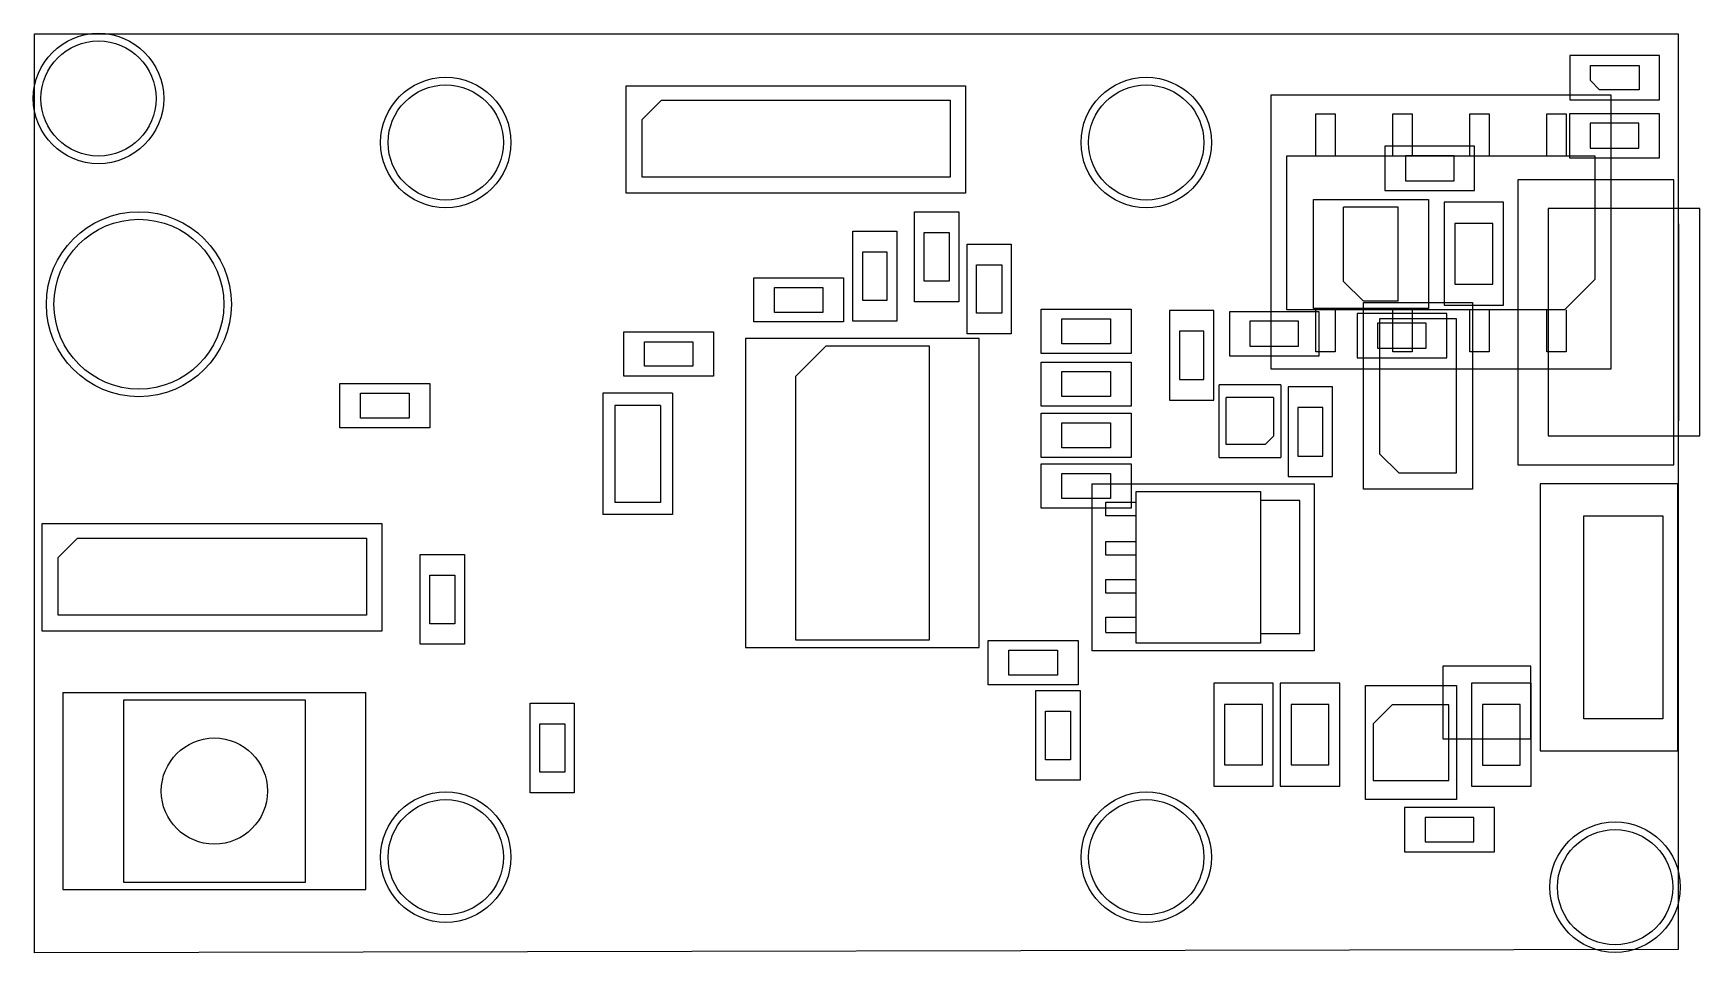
# Model space of a CAD drawing. Header units: metres. Extents: x 54.1 to 109, y -71.2 to -40.9.
import ezdxf

# ---------------------------------------------------------------- set-up
doc = ezdxf.new("R2010")
doc.units = ezdxf.units.M

msp = doc.modelspace()

# ---------------------------------------------------------------- linework, layer by layer
at = {"layer": 'BCrtYd', "color": 8}
for p, q in [((107.68, -41.58), (104.72, -41.58)), ((104.72, -41.58), (104.72, -43.04)), ((107.68, -43.04), (107.68, -41.58)), ((104.72, -43.04), (107.68, -43.04)), ((107.67, -43.5), (104.71, -43.5)), ((104.71, -43.5), (104.71, -44.96)), ((107.67, -44.96), (107.67, -43.5)), ((98.62, -44.57), (98.62, -46.03)), ((101.58, -44.57), (98.62, -44.57)), ((101.58, -46.03), (101.58, -44.57)), ((104.71, -44.96), (107.67, -44.96)), ((98.62, -46.03), (101.58, -46.03)), ((103, -45.68), (103, -55.08)), ((108.15, -45.68), (103, -45.68)), ((108.15, -55.08), (108.15, -45.68)), ((96.26, -46.33), (100.06, -46.33)), ((96.26, -49.93), (96.26, -46.33)), ((100.06, -46.33), (100.06, -49.93)), ((102.53, -46.42), (100.57, -46.42)), ((100.57, -46.42), (100.57, -49.82)), ((102.53, -49.82), (102.53, -46.42)), ((92.98, -49.99), (91.52, -49.99)), ((91.52, -49.99), (91.52, -52.95)), ((92.98, -52.95), (92.98, -49.99)), ((100.06, -49.93), (96.26, -49.93)), ((97.91, -55.88), (97.91, -49.73)), ((97.91, -49.73), (101.51, -49.73)), ((100.57, -49.82), (102.53, -49.82)), ((101.51, -49.73), (101.51, -55.88)), ((93.49, -50.03), (93.49, -51.49)), ((96.45, -50.03), (93.49, -50.03)), ((96.45, -51.49), (96.45, -50.03)), ((97.7, -50.09), (97.7, -51.55)), ((100.66, -50.09), (97.7, -50.09)), ((100.66, -51.55), (100.66, -50.09)), ((93.49, -51.49), (96.45, -51.49)), ((97.7, -51.55), (100.66, -51.55)), ((95.19, -52.44), (93.15, -52.44)), ((93.15, -54.84), (93.15, -52.44)), ((95.19, -52.44), (95.19, -54.84)), ((96.89, -52.51), (95.43, -52.51)), ((95.43, -52.51), (95.43, -55.47)), ((96.89, -55.47), (96.89, -52.51)), ((91.52, -52.95), (92.98, -52.95)), ((93.15, -54.84), (95.19, -54.84)), ((95.43, -55.47), (96.89, -55.47)), ((103, -55.08), (108.15, -55.08)), ((88.96, -55.71), (88.96, -61.21)), ((88.96, -55.71), (96.3, -55.71)), ((96.3, -61.21), (96.3, -55.71)), ((101.51, -55.88), (97.91, -55.88)), ((108.285, -55.71), (103.735, -55.71)), ((103.735, -55.71), (103.735, -64.51)), ((108.285, -61.76), (108.285, -55.71)), ((96.3, -61.21), (88.96, -61.21)), ((103.43, -61.7225), (100.53, -61.7225)), ((100.53, -61.7225), (100.53, -64.1225)), ((103.43, -64.1225), (103.43, -61.7225)), ((108.285, -64.51), (108.285, -61.76)), ((94.94, -62.28), (92.98, -62.28)), ((92.98, -62.28), (92.98, -65.68)), ((94.94, -65.68), (94.94, -62.28)), ((95.17, -62.28), (95.17, -65.68)), ((97.13, -62.28), (95.17, -62.28)), ((97.13, -65.68), (97.13, -62.28)), ((97.98, -66.1225), (97.98, -62.3625)), ((97.98, -62.3625), (100.98, -62.3625)), ((100.98, -62.3625), (100.98, -66.1225)), ((103.44, -62.2825), (101.48, -62.2825)), ((101.48, -62.2825), (101.48, -65.6825)), ((103.44, -65.6825), (103.44, -62.2825)), ((100.53, -64.1225), (103.43, -64.1225)), ((103.735, -64.51), (108.285, -64.51)), ((92.98, -65.68), (94.94, -65.68)), ((95.17, -65.68), (97.13, -65.68)), ((101.48, -65.6825), (103.44, -65.6825)), ((100.98, -66.1225), (97.98, -66.1225)), ((102.23, -66.38), (99.27, -66.38)), ((99.27, -66.38), (99.27, -67.84)), ((102.23, -67.84), (102.23, -66.38)), ((99.27, -67.84), (102.23, -67.84))]:
    msp.add_line(p, q, dxfattribs=at)
at = {"layer": 'BFab', "color": 6}
for p, q in [((105.4, -42.41), (105.4, -41.91)), ((105.4, -41.91), (107, -41.91)), ((107, -41.91), (107, -42.71)), ((105.7, -42.71), (105.4, -42.41)), ((107, -42.71), (105.7, -42.71)), ((105.39, -43.8175), (105.39, -44.6425)), ((106.99, -43.8175), (105.39, -43.8175)), ((106.99, -44.6425), (106.99, -43.8175)), ((99.3, -44.8875), (99.3, -45.7125)), ((100.9, -44.8875), (99.3, -44.8875)), ((100.9, -45.7125), (100.9, -44.8875)), ((105.39, -44.6425), (106.99, -44.6425)), ((99.3, -45.7125), (100.9, -45.7125)), ((99.06, -46.58), (97.26, -46.58)), ((97.26, -49.03), (97.26, -46.58)), ((99.06, -49.68), (99.06, -46.58)), ((109, -46.63), (104, -46.63)), ((104, -46.63), (104, -54.13)), ((109, -54.13), (109, -46.63)), ((102.175, -47.12), (100.925, -47.12)), ((100.925, -47.12), (100.925, -49.12)), ((102.175, -49.12), (102.175, -47.12)), ((108.3, -47.13), (108.3, -53.63)), ((97.26, -49.03), (97.91, -49.68)), ((100.925, -49.12), (102.175, -49.12)), ((99.06, -49.68), (97.91, -49.68)), ((95.77, -50.3475), (94.17, -50.3475)), ((94.17, -50.3475), (94.17, -51.1725)), ((95.77, -51.1725), (95.77, -50.3475)), ((99.98, -50.4075), (98.38, -50.4075)), ((98.38, -50.4075), (98.38, -51.2325)), ((100.98, -50.27), (98.44, -50.27)), ((98.44, -50.27), (98.44, -54.715)), ((99.98, -51.2325), (99.98, -50.4075)), ((100.98, -55.35), (100.98, -50.27)), ((91.85, -50.67), (91.85, -52.27)), ((92.65, -50.67), (91.85, -50.67)), ((92.65, -52.27), (92.65, -50.67)), ((94.17, -51.1725), (95.77, -51.1725)), ((98.38, -51.2325), (99.98, -51.2325)), ((91.85, -52.27), (92.65, -52.27)), ((93.39, -54.415), (93.39, -52.855)), ((94.95, -52.855), (93.39, -52.855)), ((94.95, -52.855), (94.95, -54.135)), ((95.7475, -53.19), (95.7475, -54.79)), ((96.5725, -53.19), (95.7475, -53.19)), ((96.5725, -54.79), (96.5725, -53.19)), ((94.95, -54.135), (94.67, -54.415)), ((104, -54.13), (109, -54.13)), ((94.67, -54.415), (93.39, -54.415)), ((95.7475, -54.79), (96.5725, -54.79)), ((98.44, -54.715), (99.075, -55.35)), ((99.075, -55.35), (100.98, -55.35)), ((90.415, -60.96), (90.415, -55.96)), ((90.415, -55.96), (94.515, -55.96)), ((94.515, -55.96), (94.515, -60.96)), ((89.415, -56.76), (89.415, -56.31)), ((89.415, -56.31), (90.415, -56.31)), ((95.815, -56.26), (94.515, -56.26)), ((95.815, -60.66), (95.815, -56.26)), ((90.415, -56.76), (89.415, -56.76)), ((105.185, -63.46), (105.185, -56.76)), ((105.185, -56.76), (107.785, -56.76)), ((107.785, -56.76), (107.785, -63.46)), ((89.415, -58.06), (89.415, -57.61)), ((89.415, -57.61), (90.415, -57.61)), ((90.415, -58.06), (89.415, -58.06)), ((89.415, -58.86), (90.415, -58.86)), ((89.415, -59.31), (89.415, -58.86)), ((90.415, -59.31), (89.415, -59.31)), ((89.415, -60.61), (89.415, -60.11)), ((89.415, -60.11), (90.415, -60.11)), ((89.415, -60.61), (90.415, -60.61)), ((94.515, -60.96), (90.415, -60.96)), ((95.815, -60.66), (94.515, -60.66)), ((94.585, -62.98), (93.335, -62.98)), ((93.335, -62.98), (93.335, -64.98)), ((94.585, -64.98), (94.585, -62.98)), ((95.525, -62.98), (95.525, -64.98)), ((96.775, -62.98), (95.525, -62.98)), ((96.775, -64.98), (96.775, -62.98)), ((98.855, -62.9925), (98.23, -63.6175)), ((100.73, -62.9925), (98.855, -62.9925)), ((100.73, -65.4925), (100.73, -62.9925)), ((103.085, -62.9825), (101.835, -62.9825)), ((101.835, -62.9825), (101.835, -64.9825)), ((103.085, -64.9825), (103.085, -62.9825)), ((98.23, -63.6175), (98.23, -65.4925)), ((107.785, -63.46), (105.185, -63.46)), ((93.335, -64.98), (94.585, -64.98)), ((95.525, -64.98), (96.775, -64.98)), ((101.835, -64.9825), (103.085, -64.9825)), ((98.23, -65.4925), (100.73, -65.4925)), ((101.55, -66.71), (99.95, -66.71)), ((99.95, -66.71), (99.95, -67.51)), ((101.55, -67.51), (101.55, -66.71)), ((99.95, -67.51), (101.55, -67.51))]:
    msp.add_line(p, q, dxfattribs=at)
at = {"layer": 'Cmts', "color": 1}
for centre, radius in [((56.2, -43), 1.9), ((67.65, -44.45), 1.9), ((90.75, -44.45), 1.9), ((57.531, -49.784), 2.8), ((67.65, -68.02), 1.9), ((90.75, -68.02), 1.9), ((106.21, -69.01), 1.9)]:
    msp.add_circle(centre, radius, dxfattribs=at)
at = {"layer": 'Edge', "color": 2}
for p, q in [((54.09, -40.87), (108.29, -40.87)), ((54.09, -71.17), (54.09, -40.87)), ((108.29, -40.87), (108.29, -71.07)), ((108.29, -71.07), (54.09, -71.17))]:
    msp.add_line(p, q, dxfattribs=at)
at = {"layer": 'FCrtYd', "color": 7}
for p, q in [((73.594724, -42.5763), (84.794724, -42.5763)), ((73.594724, -46.1263), (73.594724, -42.5763)), ((84.794724, -42.5763), (84.794724, -46.1263)), ((94.867001, -42.879999), (106.067001, -42.879999)), ((94.867001, -51.929999), (94.867001, -42.879999)), ((106.067001, -42.879999), (106.067001, -51.929999)), ((84.794724, -46.1263), (73.594724, -46.1263)), ((83.11, -46.74), (84.57, -46.74)), ((83.11, -49.7), (83.11, -46.74)), ((84.57, -46.74), (84.57, -49.7)), ((81.07, -47.38), (82.53, -47.38)), ((81.07, -50.34), (81.07, -47.38)), ((82.53, -47.38), (82.53, -50.34)), ((84.84, -47.8), (86.3, -47.8)), ((84.84, -50.76), (84.84, -47.8)), ((86.3, -47.8), (86.3, -50.76)), ((77.81, -50.37), (77.81, -48.91)), ((77.81, -48.91), (80.77, -48.91)), ((80.77, -48.91), (80.77, -50.37)), ((84.57, -49.7), (83.11, -49.7)), ((87.29, -51.41), (87.29, -49.95)), ((87.29, -49.95), (90.25, -49.95)), ((90.25, -49.95), (90.25, -51.41)), ((80.77, -50.37), (77.81, -50.37)), ((82.53, -50.34), (81.07, -50.34)), ((73.52, -50.7), (76.48, -50.7)), ((73.52, -52.16), (73.52, -50.7)), ((76.48, -50.7), (76.48, -52.16)), ((77.54, -50.91), (77.54, -61.11)), ((85.24, -50.91), (77.54, -50.91)), ((86.3, -50.76), (84.84, -50.76)), ((85.24, -61.11), (85.24, -50.91)), ((90.25, -51.41), (87.29, -51.41)), ((76.48, -52.16), (73.52, -52.16)), ((87.29, -53.15), (87.29, -51.69)), ((87.29, -51.69), (90.25, -51.69)), ((90.25, -51.69), (90.25, -53.15)), ((106.067001, -51.929999), (94.867001, -51.929999)), ((64.16, -52.4), (67.12, -52.4)), ((64.16, -53.86), (64.16, -52.4)), ((67.12, -52.4), (67.12, -53.86)), ((72.83, -52.72), (72.83, -56.72)), ((75.13, -52.72), (72.83, -52.72)), ((75.13, -52.72), (75.13, -56.72)), ((90.25, -53.15), (87.29, -53.15)), ((87.29, -54.84), (87.29, -53.38)), ((87.29, -53.38), (90.25, -53.38)), ((90.25, -53.38), (90.25, -54.84)), ((67.12, -53.86), (64.16, -53.86)), ((90.25, -54.84), (87.29, -54.84)), ((87.29, -56.51), (87.29, -55.05)), ((87.29, -55.05), (90.25, -55.05)), ((90.25, -55.05), (90.25, -56.51)), ((90.25, -56.51), (87.29, -56.51)), ((54.344, -60.569), (54.344, -57.019)), ((54.344, -57.019), (65.544, -57.019)), ((65.544, -57.019), (65.544, -60.569)), ((75.13, -56.72), (72.83, -56.72)), ((66.81, -61), (66.81, -58.04)), ((66.81, -58.04), (68.27, -58.04)), ((68.27, -58.04), (68.27, -61)), ((65.544, -60.569), (54.344, -60.569)), ((85.54, -60.875), (88.5, -60.875)), ((85.54, -62.335), (85.54, -60.875)), ((88.5, -60.875), (88.5, -62.335)), ((68.27, -61), (66.81, -61)), ((77.54, -61.11), (85.24, -61.11)), ((55.02, -62.59), (65.02, -62.59)), ((55.02, -62.59), (55.02, -69.09)), ((65.02, -69.09), (65.02, -62.59)), ((88.5, -62.335), (85.54, -62.335)), ((87.11, -62.525), (88.57, -62.525)), ((87.11, -65.485), (87.11, -62.525)), ((88.57, -62.525), (88.57, -65.485)), ((70.43, -62.94), (71.89, -62.94)), ((70.43, -65.9), (70.43, -62.94)), ((71.89, -62.94), (71.89, -65.9)), ((71.89, -65.9), (70.43, -65.9)), ((88.57, -65.485), (87.11, -65.485)), ((55.02, -69.09), (65.02, -69.09))]:
    msp.add_line(p, q, dxfattribs=at)
for centre, radius in [((56.2, -43), 2.15), ((67.65, -44.45), 2.15), ((90.75, -44.45), 2.15), ((57.531, -49.784), 3.05), ((67.65, -68.02), 2.15), ((90.75, -68.02), 2.15), ((106.21, -69.01), 2.15)]:
    msp.add_circle(centre, radius, dxfattribs=at)
at = {"layer": 'FFab', "color": 5}
for p, q in [((74.124724, -43.6913), (74.759724, -43.0563)), ((74.759724, -43.0563), (84.284724, -43.0563)), ((84.284724, -43.0563), (84.284724, -45.5963)), ((74.124724, -45.5963), (74.124724, -43.6913)), ((96.337001, -43.509999), (96.977001, -43.509999)), ((96.337001, -44.889999), (96.337001, -43.509999)), ((96.977001, -43.509999), (96.977001, -44.889999)), ((98.877001, -43.509999), (99.517001, -43.509999)), ((98.877001, -44.889999), (98.877001, -43.509999)), ((99.517001, -43.509999), (99.517001, -44.889999)), ((101.417001, -43.509999), (102.057001, -43.509999)), ((101.417001, -44.889999), (101.417001, -43.509999)), ((102.057001, -43.509999), (102.057001, -44.889999)), ((103.957001, -44.889999), (103.957001, -43.509999)), ((103.957001, -43.509999), (104.597001, -43.509999)), ((104.597001, -43.509999), (104.597001, -44.889999)), ((95.387001, -49.969999), (95.387001, -44.889999)), ((95.387001, -44.889999), (105.547001, -44.889999)), ((105.547001, -44.889999), (105.547001, -48.969999)), ((84.284724, -45.5963), (74.124724, -45.5963)), ((83.4275, -49.02), (83.4275, -47.42)), ((83.4275, -47.42), (84.2525, -47.42)), ((84.2525, -47.42), (84.2525, -49.02)), ((81.4, -49.66), (81.4, -48.06)), ((81.4, -48.06), (82.2, -48.06)), ((82.2, -48.06), (82.2, -49.66)), ((85.1575, -48.48), (85.9825, -48.48)), ((85.1575, -50.08), (85.1575, -48.48)), ((85.9825, -48.48), (85.9825, -50.08)), ((78.49, -49.2275), (80.09, -49.2275)), ((78.49, -50.0525), (78.49, -49.2275)), ((80.09, -49.2275), (80.09, -50.0525)), ((84.2525, -49.02), (83.4275, -49.02)), ((105.547001, -48.969999), (104.547001, -49.969999)), ((82.2, -49.66), (81.4, -49.66)), ((104.547001, -49.969999), (95.387001, -49.969999)), ((96.337001, -51.349999), (96.337001, -49.969999)), ((96.977001, -49.969999), (96.977001, -51.349999)), ((98.877001, -51.349999), (98.877001, -49.969999)), ((99.517001, -49.969999), (99.517001, -51.349999)), ((101.417001, -51.349999), (101.417001, -49.969999)), ((102.057001, -49.969999), (102.057001, -51.349999)), ((103.957001, -51.349999), (103.957001, -49.969999)), ((104.597001, -49.969999), (104.597001, -51.349999)), ((80.09, -50.0525), (78.49, -50.0525)), ((85.9825, -50.08), (85.1575, -50.08)), ((87.97, -50.2675), (89.57, -50.2675)), ((87.97, -51.0925), (87.97, -50.2675)), ((89.57, -50.2675), (89.57, -51.0925)), ((74.2, -51.03), (75.8, -51.03)), ((74.2, -51.83), (74.2, -51.03)), ((75.8, -51.03), (75.8, -51.83)), ((89.57, -51.0925), (87.97, -51.0925)), ((79.19, -52.16), (80.19, -51.16)), ((80.19, -51.16), (83.59, -51.16)), ((83.59, -51.16), (83.59, -60.86)), ((96.977001, -51.349999), (96.337001, -51.349999)), ((99.517001, -51.349999), (98.877001, -51.349999)), ((102.057001, -51.349999), (101.417001, -51.349999)), ((104.597001, -51.349999), (103.957001, -51.349999)), ((75.8, -51.83), (74.2, -51.83)), ((79.19, -60.86), (79.19, -52.16)), ((87.97, -52.8325), (87.97, -52.0075)), ((87.97, -52.0075), (89.57, -52.0075)), ((89.57, -52.0075), (89.57, -52.8325)), ((64.84, -53.5425), (64.84, -52.7175)), ((64.84, -52.7175), (66.44, -52.7175)), ((66.44, -52.7175), (66.44, -53.5425)), ((74.73, -53.12), (73.23, -53.12)), ((73.23, -53.12), (73.23, -56.32)), ((74.73, -53.12), (74.73, -56.32)), ((89.57, -52.8325), (87.97, -52.8325)), ((66.44, -53.5425), (64.84, -53.5425)), ((87.97, -53.6975), (89.57, -53.6975)), ((87.97, -54.5225), (87.97, -53.6975)), ((89.57, -53.6975), (89.57, -54.5225)), ((89.57, -54.5225), (87.97, -54.5225)), ((87.97, -56.1925), (87.97, -55.3675)), ((87.97, -55.3675), (89.57, -55.3675)), ((89.57, -55.3675), (89.57, -56.1925)), ((74.73, -56.32), (73.23, -56.32)), ((89.57, -56.1925), (87.97, -56.1925)), ((54.874, -58.134), (55.509, -57.499)), ((55.509, -57.499), (65.034, -57.499)), ((65.034, -57.499), (65.034, -60.039)), ((54.874, -60.039), (54.874, -58.134)), ((67.1275, -58.72), (67.9525, -58.72)), ((67.1275, -60.32), (67.1275, -58.72)), ((67.9525, -58.72), (67.9525, -60.32)), ((65.034, -60.039), (54.874, -60.039)), ((67.9525, -60.32), (67.1275, -60.32)), ((83.59, -60.86), (79.19, -60.86)), ((86.22, -62.0175), (86.22, -61.1925)), ((86.22, -61.1925), (87.82, -61.1925)), ((87.82, -61.1925), (87.82, -62.0175)), ((87.82, -62.0175), (86.22, -62.0175)), ((57.02, -62.84), (57.02, -68.84)), ((63.02, -62.84), (57.02, -62.84)), ((63.02, -68.84), (63.02, -62.84)), ((70.7475, -63.62), (71.5725, -63.62)), ((70.7475, -65.22), (70.7475, -63.62)), ((71.5725, -63.62), (71.5725, -65.22)), ((87.4275, -64.805), (87.4275, -63.205)), ((87.4275, -63.205), (88.2525, -63.205)), ((88.2525, -63.205), (88.2525, -64.805)), ((88.2525, -64.805), (87.4275, -64.805)), ((71.5725, -65.22), (70.7475, -65.22)), ((57.02, -68.84), (63.02, -68.84))]:
    msp.add_line(p, q, dxfattribs=at)
msp.add_circle((60.02, -65.84), 1.750714, dxfattribs=at)

doc.saveas('drawing.dxf')
